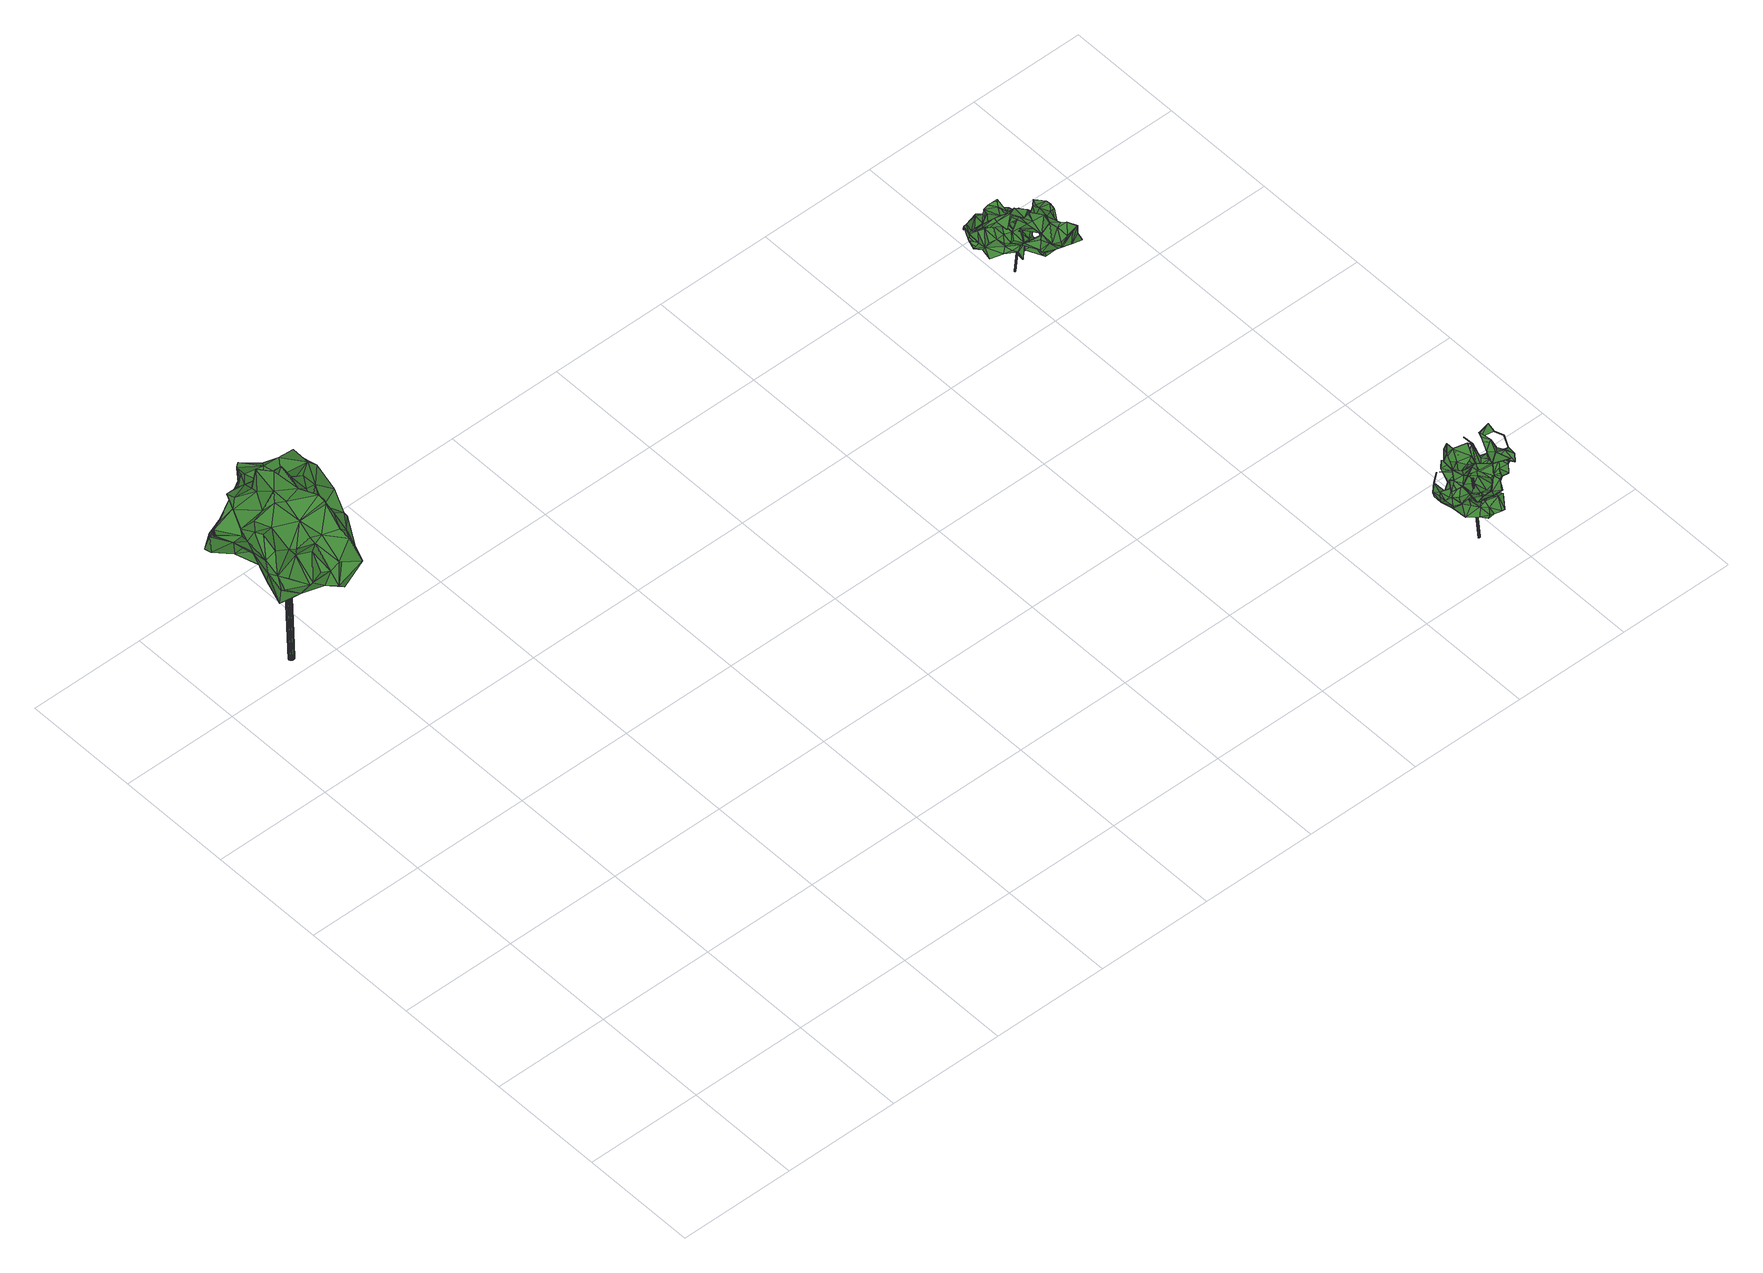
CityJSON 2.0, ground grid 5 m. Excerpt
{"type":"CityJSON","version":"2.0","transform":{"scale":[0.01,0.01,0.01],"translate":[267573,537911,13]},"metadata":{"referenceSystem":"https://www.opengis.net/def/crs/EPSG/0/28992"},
"CityObjects":{
"tree1":{"type":"SolitaryVegetationObject","attributes":{"gtid":392,"crown_width_m":5.45,"crown_median_z":20.4,"crown_r50_m":0.247,"crown_porosity":0.906,"trunk_H_m":6.71,"trunk_DBH_m":0.245,"trunk_radius_m":0.122,"trunk_base_height_m":13.69,"original_gtid":"393"},"geometry":[{"type":"Solid","lod":"3","boundaries":[[[[0,1,2]],[[3,4,5]],[[6,7,8]],[[9,10,11]],[[12,13,14]],[[15,12,14]],[[16,5,17]],[[18,19,20]],[[10,21,11]],[[22,23,24]],[[25,26,27]],[[0,2,28]],[[29,30,31]],[[32,33,34]],[[29,35,36]],[[24,37,38]],[[39,40,41]],[[5,16,42]],[[37,43,38]],[[29,44,30]],[[45,7,46]],[[34,33,47]],[[48,49,50]],[[51,18,52]],[[53,54,55]],[[53,55,56]],[[57,58,59]],[[59,60,57]],[[5,61,17]],[[62,63,64]],[[65,66,67]],[[68,69,70]],[[71,34,72]],[[73,74,75]],[[76,56,77]],[[78,56,79]],[[80,57,60]],[[81,82,83]],[[81,83,47]],[[84,85,86]],[[87,88,89]],[[16,88,87]],[[90,91,92]],[[37,24,11]],[[93,94,95]],[[96,0,97]],[[98,99,100]],[[101,102,103]],[[98,100,44]],[[104,34,71]],[[105,24,23]],[[73,106,107]],[[27,108,25]],[[109,110,36]],[[57,111,61]],[[112,113,114]],[[115,114,113]],[[16,116,117]],[[118,82,119]],[[81,119,82]],[[120,121,122]],[[123,124,103]],[[125,126,127]],[[128,49,48]],[[99,129,130]],[[131,132,133]],[[98,110,134]],[[36,110,98]],[[103,12,101]],[[59,26,60]],[[27,26,59]],[[18,20,50]],[[135,35,31]],[[64,136,137]],[[138,64,137]],[[97,139,140]],[[141,25,108]],[[22,142,143]],[[42,16,87]],[[102,144,123]],[[17,10,9]],[[50,145,48]],[[54,19,146]],[[147,148,78]],[[80,142,149]],[[80,150,142]],[[75,62,151]],[[152,153,154]],[[136,79,155]],[[12,124,156]],[[157,156,124]],[[3,69,4]],[[151,64,138]],[[158,80,60]],[[159,100,67]],[[115,160,152]],[[129,161,106]],[[162,16,9]],[[130,104,163]],[[122,121,164]],[[90,6,8]],[[90,165,6]],[[77,56,55]],[[13,12,156]],[[134,166,107]],[[106,134,107]],[[11,21,167]],[[168,169,87]],[[127,170,171]],[[141,108,69]],[[172,173,55]],[[174,62,74]],[[63,62,174]],[[118,175,176]],[[177,126,125]],[[120,177,178]],[[86,179,84]],[[67,180,96]],[[60,26,158]],[[166,93,95]],[[84,179,135]],[[68,101,12]],[[152,138,115]],[[151,138,152]],[[69,15,141]],[[133,181,131]],[[138,114,115]],[[133,160,181]],[[152,160,133]],[[153,152,133]],[[182,183,139]],[[182,14,183]],[[107,166,95]],[[83,150,184]],[[151,62,64]],[[130,129,104]],[[185,104,129]],[[69,3,70]],[[61,58,57]],[[67,100,186]],[[109,36,35]],[[153,187,154]],[[75,74,62]],[[44,29,36]],[[59,4,108]],[[59,108,27]],[[182,15,14]],[[182,139,15]],[[15,139,141]],[[160,115,113]],[[71,163,104]],[[188,109,35]],[[31,35,29]],[[143,142,150]],[[186,130,180]],[[72,180,130]],[[69,12,15]],[[55,116,172]],[[56,148,53]],[[39,53,148]],[[141,139,25]],[[177,105,46]],[[73,154,106]],[[90,92,170]],[[44,159,30]],[[108,4,69]],[[82,143,150]],[[142,22,149]],[[126,177,165]],[[122,177,120]],[[75,151,152]],[[65,85,189]],[[65,190,183]],[[139,183,190]],[[82,118,143]],[[164,172,162]],[[52,18,50]],[[9,11,162]],[[120,164,121]],[[164,11,122]],[[50,191,52]],[[185,129,106]],[[45,175,181]],[[131,181,175]],[[152,154,75]],[[73,75,154]],[[74,73,95]],[[98,161,99]],[[41,145,20]],[[87,146,168]],[[66,192,159]],[[80,193,111]],[[21,111,193]],[[127,126,165]],[[165,90,127]],[[112,114,91]],[[166,110,93]],[[194,195,196]],[[47,194,81]],[[59,58,4]],[[5,4,58]],[[38,193,149]],[[38,149,22]],[[53,197,54]],[[30,159,31]],[[103,124,12]],[[130,186,99]],[[25,139,26]],[[97,26,139]],[[0,28,97]],[[77,55,173]],[[46,105,176]],[[72,130,163]],[[163,71,72]],[[19,198,146]],[[18,198,19]],[[199,2,200]],[[50,20,145]],[[201,20,19]],[[169,101,68]],[[169,68,42]],[[52,102,168]],[[101,168,102]],[[202,144,102]],[[17,9,16]],[[8,203,90]],[[6,177,46]],[[165,177,6]],[[188,204,109]],[[45,181,7]],[[41,20,201]],[[39,41,201]],[[84,192,189]],[[17,61,10]],[[35,179,188]],[[186,180,67]],[[112,91,8]],[[105,23,176]],[[41,40,94]],[[80,149,193]],[[132,131,81]],[[34,47,199]],[[37,167,21]],[[205,93,110]],[[68,12,69]],[[92,171,206]],[[201,19,197]],[[96,97,67]],[[145,207,48]],[[158,26,208]],[[158,208,184]],[[38,22,24]],[[135,159,192]],[[84,135,192]],[[61,5,58]],[[34,199,72]],[[104,185,132]],[[34,104,132]],[[34,132,32]],[[153,133,132]],[[1,72,200]],[[47,195,194]],[[148,40,39]],[[53,39,197]],[[84,189,85]],[[205,204,48]],[[160,8,181]],[[42,70,5]],[[122,209,177]],[[177,209,105]],[[210,111,57]],[[80,111,210]],[[80,210,57]],[[87,89,146]],[[54,146,89]],[[162,116,16]],[[172,116,162]],[[164,120,178]],[[183,85,65]],[[159,44,100]],[[8,160,113]],[[8,113,112]],[[128,179,86]],[[99,161,129]],[[46,7,6]],[[83,82,150]],[[31,159,135]],[[180,1,96]],[[199,200,72]],[[211,198,212]],[[192,65,189]],[[188,128,204]],[[79,136,78]],[[211,168,146]],[[127,90,170]],[[154,187,213]],[[98,44,36]],[[168,101,169]],[[87,169,42]],[[3,5,70]],[[214,157,144]],[[214,144,202]],[[68,70,42]],[[48,204,128]],[[128,86,157]],[[157,214,128]],[[86,156,157]],[[186,100,99]],[[143,23,22]],[[176,23,118]],[[143,118,23]],[[174,95,94]],[[74,95,174]],[[107,95,73]],[[54,197,19]],[[127,171,76]],[[128,191,49]],[[50,49,191]],[[140,67,97]],[[180,72,1]],[[201,197,39]],[[211,146,198]],[[76,125,127]],[[32,132,196]],[[134,106,161]],[[134,161,98]],[[18,212,198]],[[184,208,28]],[[77,125,76]],[[173,125,77]],[[200,2,1]],[[1,0,96]],[[134,110,166]],[[66,159,67]],[[55,89,116]],[[55,54,89]],[[78,148,56]],[[10,61,111]],[[10,111,21]],[[140,139,190]],[[110,109,204]],[[183,14,13]],[[52,168,51]],[[43,193,38]],[[21,193,37]],[[43,37,193]],[[110,204,205]],[[183,13,85]],[[128,188,179]],[[114,137,155]],[[114,138,137]],[[56,76,215]],[[206,170,92]],[[63,136,64]],[[33,32,196]],[[105,209,24]],[[11,24,209]],[[11,209,122]],[[51,168,211]],[[216,40,148]],[[147,40,216]],[[147,216,148]],[[67,140,190]],[[81,118,119]],[[118,81,131]],[[184,217,158]],[[150,217,184]],[[103,102,123]],[[131,175,118]],[[195,33,196]],[[194,196,81]],[[11,167,37]],[[51,211,212]],[[81,196,132]],[[206,171,170]],[[33,195,47]],[[137,136,155]],[[13,86,85]],[[114,155,218]],[[91,218,92]],[[114,218,91]],[[13,156,86]],[[94,207,41]],[[93,207,94]],[[46,175,45]],[[176,175,46]],[[116,88,117]],[[16,117,88]],[[116,89,88]],[[80,158,217]],[[80,217,150]],[[181,8,7]],[[35,135,179]],[[145,41,207]],[[214,191,128]],[[63,40,147]],[[174,40,63]],[[94,40,174]],[[106,154,213]],[[106,213,185]],[[67,190,65]],[[48,207,205]],[[93,205,207]],[[136,63,147]],[[136,147,78]],[[65,192,66]],[[51,212,18]],[[172,178,173]],[[173,178,125]],[[172,164,178]],[[177,125,178]],[[76,171,79]],[[79,171,155]],[[155,171,218]],[[218,171,92]],[[97,28,208]],[[97,208,26]],[[202,102,52]],[[202,52,191]],[[202,191,214]],[[144,157,124]],[[213,187,185]],[[185,187,132]],[[153,132,187]],[[162,219,164]],[[11,164,219]],[[11,219,162]],[[90,203,91]],[[8,91,203]],[[56,215,79]],[[79,215,76]],[[123,144,124]],[[83,2,47]],[[47,2,199]],[[184,2,83]],[[28,2,184]],[[220,221,222]],[[220,222,223]],[[223,222,224]],[[223,224,225]],[[222,221,226]],[[222,226,224]],[[224,226,227]],[[224,227,225]],[[226,221,228]],[[226,228,227]],[[227,228,229]],[[227,229,225]],[[228,221,230]],[[228,230,229]],[[229,230,231]],[[229,231,225]],[[230,221,232]],[[230,232,231]],[[231,232,233]],[[231,233,225]],[[232,221,234]],[[232,234,233]],[[233,234,235]],[[233,235,225]],[[234,221,236]],[[234,236,235]],[[235,236,237]],[[235,237,225]],[[236,221,238]],[[236,238,237]],[[237,238,239]],[[237,239,225]],[[238,221,240]],[[238,240,239]],[[239,240,241]],[[239,241,225]],[[240,221,242]],[[240,242,241]],[[241,242,243]],[[241,243,225]],[[242,221,244]],[[242,244,243]],[[243,244,245]],[[243,245,225]],[[244,221,246]],[[244,246,245]],[[245,246,247]],[[245,247,225]],[[246,221,248]],[[246,248,247]],[[247,248,249]],[[247,249,225]],[[248,221,250]],[[248,250,249]],[[249,250,251]],[[249,251,225]],[[250,221,252]],[[250,252,251]],[[251,252,253]],[[251,253,225]],[[252,221,254]],[[252,254,253]],[[253,254,255]],[[253,255,225]],[[254,221,256]],[[254,256,255]],[[255,256,257]],[[255,257,225]],[[256,221,258]],[[256,258,257]],[[257,258,259]],[[257,259,225]],[[258,221,260]],[[258,260,259]],[[259,260,261]],[[259,261,225]],[[260,221,262]],[[260,262,261]],[[261,262,263]],[[261,263,225]],[[262,221,264]],[[262,264,263]],[[263,264,265]],[[263,265,225]],[[264,221,266]],[[264,266,265]],[[265,266,267]],[[265,267,225]],[[266,221,268]],[[266,268,267]],[[267,268,269]],[[267,269,225]],[[268,221,220]],[[268,220,269]],[[269,220,223]],[[269,223,225]]]]}]},
"tree2":{"type":"SolitaryVegetationObject","attributes":{"gtid":546,"crown_width_m":3.05,"crown_median_z":16.27,"crown_r50_m":0.172,"crown_porosity":0.941,"trunk_H_m":3,"trunk_DBH_m":0.0736,"trunk_radius_m":0.0368,"trunk_base_height_m":13.27,"original_gtid":"548"},"geometry":[{"type":"MultiSurface","lod":"3","boundaries":[[[270,271,272]],[[273,274,275]],[[276,277,278]],[[279,275,280]],[[281,282,283]],[[284,282,281]],[[285,286,287]],[[288,289,290]],[[291,292,293]],[[284,294,295]],[[296,297,298]],[[299,300,301]],[[302,303,304]],[[305,306,307]],[[308,306,305]],[[309,310,311]],[[309,312,310]],[[313,314,315]],[[316,301,300]],[[317,318,319]],[[320,305,307]],[[321,322,323]],[[324,325,326]],[[327,328,329]],[[330,331,332]],[[293,333,334]],[[335,336,337]],[[315,338,339]],[[340,339,338]],[[341,329,342]],[[343,344,345]],[[291,344,343]],[[346,347,348]],[[349,348,347]],[[335,350,351]],[[352,353,354]],[[355,356,357]],[[288,358,289]],[[359,360,361]],[[362,358,299]],[[363,364,365]],[[343,292,291]],[[362,346,358]],[[294,366,295]],[[367,368,369]],[[369,368,325]],[[370,282,293]],[[371,372,373]],[[374,350,375]],[[350,376,375]],[[377,373,372]],[[378,379,380]],[[381,379,378]],[[274,296,382]],[[310,313,311]],[[298,382,296]],[[335,310,383]],[[335,383,336]],[[384,274,382]],[[312,385,386]],[[387,388,389]],[[390,391,392]],[[290,393,288]],[[394,395,318]],[[343,396,397]],[[398,399,400]],[[401,354,353]],[[402,403,404]],[[402,404,405]],[[352,406,407]],[[408,352,407]],[[340,312,339]],[[409,272,271]],[[410,411,412]],[[389,388,315]],[[271,278,277]],[[413,376,350]],[[414,415,416]],[[326,415,414]],[[309,311,313]],[[417,321,323]],[[418,363,365]],[[395,401,319]],[[372,419,377]],[[323,420,417]],[[420,421,417]],[[330,332,422]],[[381,423,379]],[[424,327,425]],[[271,277,409]],[[309,339,312]],[[323,322,420]],[[426,427,428]],[[429,430,344]],[[345,344,430]],[[431,432,402]],[[433,432,431]],[[434,435,436]],[[380,435,434]],[[298,406,352]],[[437,438,439]],[[440,306,308]],[[307,306,440]],[[328,441,424]],[[327,424,441]],[[442,443,273]],[[315,388,338]],[[444,339,313]],[[313,315,444]],[[282,445,293]],[[355,301,316]],[[295,446,284]],[[447,448,449]],[[402,432,403]],[[423,450,451]],[[452,311,453]],[[454,349,356]],[[308,288,331]],[[308,331,405]],[[272,455,318]],[[401,456,354]],[[457,356,355]],[[309,311,380]],[[436,380,311]],[[458,459,433]],[[407,443,442]],[[460,461,457]],[[462,390,392]],[[463,464,465]],[[466,304,303]],[[467,291,293]],[[392,286,285]],[[452,366,468]],[[469,341,292]],[[455,272,364]],[[365,364,272]],[[384,470,352]],[[382,470,384]],[[408,465,471]],[[372,472,473]],[[416,472,372]],[[273,443,296]],[[329,328,344]],[[469,343,397]],[[397,329,469]],[[379,435,380]],[[474,475,476]],[[477,333,281]],[[473,419,372]],[[478,479,480]],[[362,347,346]],[[312,481,310]],[[428,482,394]],[[465,483,463]],[[484,463,483]],[[273,275,279]],[[352,408,485]],[[416,425,397]],[[416,371,425]],[[474,476,486]],[[302,487,303]],[[320,288,305]],[[360,467,447]],[[488,438,437]],[[301,357,349]],[[301,349,299]],[[282,489,490]],[[297,439,298]],[[311,452,434]],[[491,492,289]],[[491,417,492]],[[392,391,493]],[[380,436,378]],[[393,331,288]],[[374,335,351]],[[307,494,320]],[[374,351,350]],[[380,434,309]],[[418,495,496]],[[462,497,498]],[[439,297,437]],[[437,297,488]],[[471,465,499]],[[276,499,277]],[[326,368,462]],[[326,325,368]],[[273,296,274]],[[392,500,501]],[[272,336,365]],[[474,486,466]],[[496,363,418]],[[490,502,434]],[[429,487,302]],[[344,487,429]],[[466,303,474]],[[503,504,505]],[[506,507,508]],[[421,492,417]],[[509,295,502]],[[498,510,473]],[[504,511,512]],[[468,513,490]],[[284,445,294]],[[293,445,284]],[[313,339,309]],[[514,515,516]],[[433,517,458]],[[518,475,302]],[[454,356,457]],[[318,317,519]],[[520,360,359]],[[391,469,292]],[[327,441,328]],[[476,475,518]],[[484,337,336]],[[301,355,357]],[[393,290,421]],[[393,421,384]],[[495,515,521]],[[299,347,362]],[[349,347,299]],[[418,365,495]],[[522,310,481]],[[407,406,443]],[[384,421,274]],[[397,425,329]],[[429,523,430]],[[524,394,431]],[[523,512,511]],[[358,525,289]],[[281,283,477]],[[320,358,288]],[[462,368,390]],[[345,396,343]],[[519,480,270]],[[371,488,438]],[[387,338,388]],[[329,425,327]],[[526,399,527]],[[392,271,286]],[[452,295,366]],[[294,468,366]],[[391,324,469]],[[340,338,312]],[[431,427,433]],[[465,420,322]],[[465,322,321]],[[387,433,427]],[[387,427,426]],[[528,405,471]],[[529,460,530]],[[281,333,284]],[[525,346,348]],[[508,507,531]],[[479,485,276]],[[520,532,533]],[[318,514,394]],[[516,394,514]],[[502,295,453]],[[294,445,468]],[[467,508,447]],[[292,493,391]],[[433,387,389]],[[433,389,517]],[[534,535,536]],[[304,533,302]],[[485,499,276]],[[471,499,485]],[[420,465,408]],[[410,337,484]],[[335,337,410]],[[304,520,533]],[[304,360,520]],[[518,533,532]],[[302,533,518]],[[334,283,370]],[[384,422,393]],[[352,422,384]],[[289,537,417]],[[538,417,537]],[[284,333,293]],[[539,540,369]],[[539,367,540]],[[367,369,540]],[[535,405,404]],[[535,404,536]],[[272,409,336]],[[344,328,487]],[[401,353,541]],[[530,542,529]],[[389,314,517]],[[315,314,389]],[[292,343,493]],[[343,469,493]],[[279,280,289]],[[426,428,394]],[[308,305,288]],[[531,543,544]],[[531,544,508]],[[516,426,394]],[[445,399,398]],[[545,520,546]],[[279,289,417]],[[476,546,359]],[[486,476,359]],[[475,429,302]],[[547,523,429]],[[547,429,475]],[[547,512,523]],[[371,438,345]],[[395,319,318]],[[374,375,313]],[[548,519,317]],[[498,326,462]],[[338,385,312]],[[403,413,536]],[[426,516,515]],[[426,515,386]],[[490,434,452]],[[330,471,331]],[[405,331,471]],[[509,549,446]],[[278,479,276]],[[386,481,312]],[[338,387,385]],[[478,485,479]],[[524,550,528]],[[483,528,550]],[[483,550,524]],[[525,551,532]],[[295,509,446]],[[526,552,400]],[[553,287,286]],[[456,401,395]],[[456,395,394]],[[396,500,493]],[[445,282,527]],[[496,364,363]],[[348,454,554]],[[555,522,481]],[[481,386,555]],[[398,450,556]],[[402,524,431]],[[358,346,525]],[[502,549,509]],[[461,554,454]],[[545,546,518]],[[485,478,353]],[[485,353,352]],[[505,504,512]],[[465,321,483]],[[393,422,332]],[[272,318,270]],[[405,440,308]],[[270,318,519]],[[414,324,326]],[[530,410,484]],[[460,410,530]],[[298,439,406]],[[439,488,406]],[[297,406,488]],[[387,426,386]],[[293,334,467]],[[342,344,291]],[[342,329,344]],[[329,341,469]],[[528,456,524]],[[394,524,456]],[[547,425,505]],[[304,531,360]],[[487,547,303]],[[271,392,278]],[[486,361,557]],[[359,361,486]],[[401,541,548]],[[478,548,541]],[[557,361,558]],[[336,277,463]],[[336,409,277]],[[557,559,544]],[[412,413,350]],[[434,436,311]],[[371,416,372]],[[465,464,499]],[[304,466,486]],[[498,472,326]],[[473,472,498]],[[502,490,549]],[[554,551,525]],[[417,560,321]],[[554,529,551]],[[501,438,377]],[[391,390,561]],[[293,292,341]],[[293,341,370]],[[342,506,562]],[[462,392,285]],[[375,314,313]],[[365,555,495]],[[405,483,402]],[[373,377,438]],[[457,411,460]],[[410,460,411]],[[563,336,383]],[[563,383,522]],[[522,383,310]],[[526,527,564]],[[405,535,440]],[[534,440,535]],[[543,557,544]],[[439,438,488]],[[443,406,296]],[[296,406,297]],[[320,565,358]],[[468,490,452]],[[469,324,493]],[[414,493,324]],[[400,552,398]],[[412,350,335]],[[412,335,410]],[[381,552,423]],[[526,423,552]],[[435,451,436]],[[451,435,379]],[[310,335,374]],[[498,497,510]],[[436,451,378]],[[282,490,566]],[[282,566,564]],[[457,355,316]],[[457,316,536]],[[442,567,407]],[[467,334,506]],[[467,506,508]],[[273,567,442]],[[299,358,300]],[[325,324,391]],[[325,391,561]],[[413,403,376]],[[458,517,376]],[[458,376,403]],[[416,415,472]],[[326,472,415]],[[290,492,421]],[[538,560,417]],[[554,525,348]],[[475,303,547]],[[349,454,348]],[[480,548,478]],[[493,414,396]],[[555,386,515]],[[555,515,495]],[[280,491,289]],[[325,561,539]],[[325,539,369]],[[413,411,536]],[[536,404,403]],[[524,402,483]],[[432,433,459]],[[405,528,483]],[[553,568,287]],[[416,397,396]],[[416,396,414]],[[352,470,298]],[[382,298,470]],[[480,569,270]],[[456,528,471]],[[456,471,354]],[[479,569,480]],[[569,479,278]],[[493,500,392]],[[553,569,501]],[[354,471,352]],[[330,352,471]],[[484,336,463]],[[398,556,445]],[[468,445,556]],[[307,440,494]],[[444,315,339]],[[542,483,321]],[[542,530,483]],[[484,483,530]],[[412,411,413]],[[536,411,457]],[[555,563,522]],[[555,365,563]],[[336,563,365]],[[282,564,527]],[[485,408,471]],[[379,423,451]],[[440,534,494]],[[378,451,381]],[[494,565,320]],[[285,287,462]],[[462,287,497]],[[497,287,568]],[[545,525,520]],[[520,525,532]],[[282,370,283]],[[532,545,518]],[[333,283,334]],[[477,283,333]],[[518,546,476]],[[532,538,545]],[[520,359,546]],[[386,385,387]],[[519,548,480]],[[534,536,316]],[[447,449,360]],[[461,454,457]],[[394,482,431]],[[310,374,313]],[[568,510,497]],[[428,427,482]],[[431,482,427]],[[554,461,570]],[[554,570,529]],[[529,570,460]],[[461,460,570]],[[566,490,513]],[[566,513,564]],[[468,556,513]],[[513,556,564]],[[569,278,501]],[[278,392,501]],[[553,286,569]],[[271,270,569]],[[271,569,286]],[[561,368,539]],[[367,539,368]],[[561,390,368]],[[399,526,400]],[[571,501,377]],[[289,492,290]],[[501,571,553]],[[568,553,571]],[[474,303,475]],[[531,304,543]],[[505,512,547]],[[289,525,537]],[[417,491,279]],[[274,421,491]],[[445,527,399]],[[273,491,421]],[[279,491,273]],[[284,489,282]],[[491,275,274]],[[491,280,275]],[[549,490,489]],[[446,549,489]],[[452,453,295]],[[284,446,489]],[[451,552,381]],[[357,356,349]],[[547,424,425]],[[487,328,547]],[[328,424,547]],[[330,422,352]],[[571,377,568]],[[451,450,552]],[[557,543,486]],[[304,486,543]],[[564,450,526]],[[423,526,450]],[[438,501,500]],[[568,377,419]],[[545,537,525]],[[538,532,560]],[[545,538,537]],[[542,560,529]],[[321,560,542]],[[467,360,507]],[[467,507,291]],[[506,291,507]],[[506,342,291]],[[531,507,360]],[[398,552,450]],[[564,556,450]],[[371,505,425]],[[375,517,314]],[[548,319,401]],[[317,319,548]],[[376,517,375]],[[341,342,562]],[[341,562,370]],[[396,345,500]],[[345,438,500]],[[514,455,521]],[[318,455,514]],[[515,514,521]],[[568,419,510]],[[373,438,371]],[[478,541,353]],[[510,419,473]],[[496,495,364]],[[455,364,521]],[[495,521,364]],[[532,551,560]],[[551,529,560]],[[572,573,505]],[[371,572,505]],[[505,573,503]],[[503,573,504]],[[511,573,572]],[[504,573,511]],[[360,449,361]],[[558,361,449]],[[434,502,311]],[[434,311,309]],[[453,311,502]],[[393,332,331]],[[506,334,562]],[[370,562,334]],[[421,567,273]],[[420,567,421]],[[408,407,574]],[[408,574,420]],[[534,316,300]],[[300,358,565]],[[534,565,494]],[[300,565,534]],[[407,567,574]],[[420,574,567]],[[277,499,464]],[[463,277,464]],[[544,559,448]],[[544,448,508]],[[447,508,448]],[[449,448,558]],[[557,448,559]],[[558,448,557]],[[432,459,403]],[[458,403,459]],[[572,430,511]],[[511,430,523]],[[371,345,430]],[[371,430,572]],[[575,576,577]],[[575,577,578]],[[577,576,579]],[[577,579,578]],[[578,579,580]],[[578,580,581]],[[580,579,582]],[[580,582,581]],[[579,576,583]],[[579,583,582]],[[582,583,584]],[[582,584,581]],[[583,576,585]],[[583,585,584]],[[584,585,586]],[[584,586,581]],[[585,576,587]],[[585,587,586]],[[587,576,588]],[[587,588,586]],[[586,588,589]],[[586,589,581]],[[588,576,590]],[[588,590,589]],[[589,590,591]],[[589,591,581]],[[591,590,592]],[[591,592,581]],[[590,576,593]],[[590,593,592]],[[592,593,594]],[[592,594,581]],[[593,576,595]],[[593,595,594]],[[594,595,596]],[[594,596,581]],[[595,576,597]],[[595,597,596]],[[596,597,598]],[[596,598,581]],[[597,576,599]],[[597,599,598]],[[598,599,600]],[[598,600,581]],[[599,576,601]],[[599,601,600]],[[600,601,602]],[[600,602,581]],[[602,601,603]],[[602,603,581]],[[601,576,604]],[[601,604,603]],[[604,576,605]],[[604,605,603]],[[603,605,606]],[[603,606,581]],[[605,576,607]],[[605,607,606]],[[606,607,608]],[[606,608,581]],[[607,576,609]],[[607,609,608]],[[608,609,610]],[[608,610,581]],[[609,576,611]],[[609,611,610]],[[610,611,612]],[[610,612,581]],[[612,611,613]],[[612,613,581]],[[611,576,614]],[[611,614,613]],[[613,614,615]],[[613,615,581]],[[614,576,616]],[[614,616,615]],[[615,616,617]],[[615,617,581]],[[616,576,575]],[[616,575,617]],[[617,575,578]],[[617,578,581]]]}]},
"tree3":{"type":"SolitaryVegetationObject","attributes":{"gtid":607,"crown_width_m":3.05,"crown_median_z":15.81,"crown_r50_m":0.18,"crown_porosity":0.934,"trunk_H_m":2.04,"trunk_DBH_m":0.0562,"trunk_radius_m":0.0281,"trunk_base_height_m":13.77,"original_gtid":"609"},"geometry":[{"type":"Solid","lod":"3","boundaries":[[[[618,619,620]],[[621,622,623]],[[624,621,623]],[[625,626,627]],[[628,625,627]],[[629,630,631]],[[632,633,634]],[[635,636,637]],[[638,639,640]],[[641,642,643]],[[644,645,646]],[[644,646,647]],[[648,624,649]],[[650,651,652]],[[653,650,652]],[[634,654,655]],[[652,656,653]],[[653,657,658]],[[659,660,661]],[[662,663,664]],[[624,665,666]],[[667,668,669]],[[639,670,671]],[[672,673,674]],[[675,676,677]],[[678,656,652]],[[679,666,680]],[[681,682,683]],[[681,684,682]],[[681,685,684]],[[639,686,640]],[[687,688,689]],[[690,691,692]],[[693,694,641]],[[695,696,683]],[[661,645,644]],[[619,697,698]],[[699,700,701]],[[702,694,693]],[[619,698,620]],[[657,653,703]],[[704,705,624]],[[706,707,708]],[[709,708,707]],[[710,711,712]],[[632,634,655]],[[713,714,645]],[[661,644,659]],[[659,715,660]],[[716,715,659]],[[710,712,717]],[[654,632,655]],[[718,719,720]],[[645,714,691]],[[706,721,722]],[[668,721,706]],[[723,724,725]],[[726,727,681]],[[673,728,729]],[[730,722,643]],[[692,691,719]],[[714,719,691]],[[663,731,732]],[[733,732,731]],[[730,709,707]],[[730,707,706]],[[734,735,736]],[[737,738,671]],[[671,739,737]],[[688,638,740]],[[638,688,639]],[[690,692,741]],[[742,729,728]],[[693,635,743]],[[636,635,693]],[[744,736,745]],[[626,746,747]],[[625,746,626]],[[724,748,749]],[[724,749,750]],[[726,751,752]],[[710,753,754]],[[723,725,618]],[[698,755,756]],[[752,751,728]],[[693,743,702]],[[756,755,740]],[[629,689,688]],[[717,753,710]],[[656,689,757]],[[758,759,760]],[[761,701,762]],[[621,624,741]],[[681,683,696]],[[763,631,764]],[[765,766,767]],[[768,684,769]],[[768,769,770]],[[771,772,773]],[[774,775,733]],[[769,776,777]],[[637,778,635]],[[740,779,688]],[[745,630,780]],[[669,781,758]],[[624,623,704]],[[782,783,623]],[[623,783,784]],[[647,690,753]],[[647,753,717]],[[723,618,620]],[[747,785,626]],[[776,786,787]],[[647,691,690]],[[667,788,721]],[[766,629,631]],[[745,780,699]],[[789,790,791]],[[634,792,654]],[[723,698,756]],[[723,620,698]],[[792,664,793]],[[794,795,796]],[[633,632,664]],[[664,633,662]],[[636,693,722]],[[797,765,767]],[[743,635,798]],[[746,799,747]],[[800,801,713]],[[643,642,796]],[[644,647,802]],[[769,786,776]],[[648,790,789]],[[648,649,790]],[[621,803,622]],[[624,705,770]],[[764,800,763]],[[627,784,783]],[[804,747,799]],[[732,787,662]],[[654,793,632]],[[798,635,778]],[[722,805,636]],[[631,806,764]],[[783,628,627]],[[768,770,807]],[[768,807,626]],[[763,766,631]],[[687,808,678]],[[689,808,687]],[[800,716,763]],[[766,763,716]],[[669,758,760]],[[773,686,809]],[[773,810,708]],[[773,708,771]],[[628,783,811]],[[680,774,731]],[[782,623,622]],[[782,622,812]],[[706,708,813]],[[794,796,814]],[[665,624,770]],[[686,815,761]],[[816,797,687]],[[628,817,709]],[[811,709,817]],[[811,817,628]],[[818,738,742]],[[699,701,744]],[[760,819,725]],[[618,725,819]],[[618,819,760]],[[820,775,767]],[[821,775,820]],[[703,653,757]],[[693,643,722]],[[693,641,643]],[[822,677,770]],[[657,766,765]],[[823,751,673]],[[712,732,733]],[[824,658,765]],[[760,725,724]],[[735,734,718]],[[825,737,739]],[[767,789,826]],[[803,621,718]],[[718,621,692]],[[827,748,828]],[[719,718,692]],[[744,803,718]],[[784,675,704]],[[814,804,794]],[[799,794,804]],[[695,683,829]],[[829,683,682]],[[812,622,830]],[[754,789,775]],[[754,775,774]],[[831,625,628]],[[792,664,832]],[[633,664,663]],[[818,727,829]],[[752,829,727]],[[674,673,729]],[[760,750,667]],[[756,740,638]],[[751,833,728]],[[828,640,834]],[[797,824,765]],[[688,687,670]],[[754,753,690]],[[835,798,778]],[[735,718,720]],[[813,708,810]],[[836,758,781]],[[684,685,769]],[[773,669,810]],[[773,781,669]],[[828,748,640]],[[668,706,813]],[[750,749,837]],[[721,788,838]],[[740,755,780]],[[732,711,787]],[[839,802,820]],[[667,669,760]],[[692,621,741]],[[791,624,666]],[[702,840,841]],[[672,674,637]],[[804,842,747]],[[798,842,804]],[[843,642,694]],[[841,642,843]],[[731,774,733]],[[652,651,678]],[[741,648,690]],[[844,806,845]],[[702,743,840]],[[797,767,826]],[[773,836,781]],[[694,642,641]],[[671,670,739]],[[831,628,795]],[[838,750,837]],[[799,831,794]],[[704,822,705]],[[726,846,751]],[[673,751,846]],[[847,824,797]],[[750,788,667]],[[637,636,848]],[[756,748,723]],[[742,728,818]],[[792,797,664]],[[842,798,835]],[[716,800,715]],[[710,774,665]],[[710,754,774]],[[666,665,774]],[[624,622,649]],[[831,746,625]],[[746,831,799]],[[668,810,669]],[[813,810,668]],[[845,735,720]],[[737,742,738]],[[645,849,800]],[[713,645,800]],[[837,749,850]],[[664,797,826]],[[664,826,663]],[[688,670,639]],[[680,731,663]],[[680,663,826]],[[769,777,770]],[[826,789,791]],[[767,775,789]],[[769,685,786]],[[786,663,662]],[[634,633,664]],[[783,851,811]],[[847,797,816]],[[733,775,821]],[[733,821,712]],[[792,634,664]],[[849,660,715]],[[849,715,800]],[[716,820,766]],[[664,632,793]],[[793,654,792]],[[782,851,783]],[[663,662,633]],[[732,662,663]],[[852,853,771]],[[772,771,853]],[[845,806,735]],[[764,806,844]],[[653,656,757]],[[851,782,852]],[[636,805,854]],[[854,848,636]],[[626,855,768]],[[785,768,855]],[[785,855,626]],[[773,772,686]],[[618,760,759]],[[728,833,818]],[[672,737,673]],[[825,673,737]],[[661,849,645]],[[823,673,825]],[[650,824,847]],[[856,766,657]],[[702,843,694]],[[766,856,629]],[[856,657,703]],[[638,640,748]],[[756,638,748]],[[737,672,729]],[[687,797,670]],[[629,856,689]],[[840,743,857]],[[776,710,665]],[[776,665,770]],[[732,712,711]],[[858,859,768]],[[630,629,779]],[[630,779,780]],[[798,857,743]],[[804,857,798]],[[814,857,804]],[[840,857,814]],[[686,830,815]],[[812,830,782]],[[739,670,825]],[[729,742,737]],[[794,831,795]],[[854,860,861]],[[714,713,720]],[[714,720,719]],[[667,721,668]],[[791,680,826]],[[774,680,666]],[[776,711,710]],[[787,711,776]],[[701,815,744]],[[629,688,779]],[[744,815,649]],[[803,744,649]],[[639,671,686]],[[671,858,830]],[[862,830,858]],[[650,847,651]],[[805,722,854]],[[630,806,631]],[[630,745,806]],[[863,864,835]],[[835,864,842]],[[768,864,863]],[[768,818,684]],[[747,842,864]],[[818,829,682]],[[682,684,818]],[[722,730,706]],[[723,748,724]],[[695,865,696]],[[700,755,697]],[[699,755,700]],[[780,755,699]],[[740,780,779]],[[754,648,789]],[[741,624,648]],[[758,866,759]],[[721,860,722]],[[861,860,721]],[[619,759,866]],[[619,618,759]],[[801,720,713]],[[672,637,867]],[[672,867,828]],[[828,834,672]],[[852,782,830]],[[622,624,868]],[[686,772,853]],[[717,712,821]],[[821,647,717]],[[770,777,776]],[[853,830,862]],[[671,830,686]],[[835,858,863]],[[765,658,657]],[[853,852,830]],[[815,701,761]],[[839,820,716]],[[839,716,659]],[[837,848,721]],[[837,721,838]],[[698,697,755]],[[863,858,768]],[[862,858,835]],[[649,815,790]],[[744,745,699]],[[637,674,778]],[[729,778,674]],[[834,862,869]],[[835,778,862]],[[771,709,811]],[[649,870,803]],[[622,803,870]],[[622,870,649]],[[816,651,847]],[[673,846,728]],[[752,728,846]],[[651,816,678]],[[678,816,687]],[[853,640,686]],[[637,848,850]],[[861,848,854]],[[748,871,749]],[[830,868,815]],[[827,850,872]],[[827,637,850]],[[830,622,868]],[[672,869,729]],[[834,869,672]],[[679,680,791]],[[827,828,867]],[[678,808,656]],[[778,729,869]],[[862,834,853]],[[640,853,834]],[[762,701,700]],[[762,700,866]],[[623,784,704]],[[768,859,818]],[[738,858,671]],[[662,787,786]],[[800,844,801]],[[764,844,800]],[[660,849,661]],[[720,801,844]],[[700,697,866]],[[761,762,866]],[[866,697,619]],[[648,873,690]],[[724,750,760]],[[773,809,836]],[[720,844,845]],[[778,869,862]],[[850,749,871]],[[815,868,790]],[[745,736,735]],[[734,736,744]],[[791,868,624]],[[790,868,791]],[[708,709,771]],[[628,709,730]],[[809,761,874]],[[820,767,766]],[[735,806,745]],[[722,860,854]],[[850,848,837]],[[852,771,811]],[[852,811,851]],[[768,785,864]],[[647,821,820]],[[647,820,802]],[[691,647,646]],[[691,646,645]],[[686,761,809]],[[823,832,751]],[[823,825,832]],[[670,832,825]],[[792,832,797]],[[784,627,675]],[[675,627,626]],[[827,872,748]],[[850,871,872]],[[721,848,861]],[[748,872,871]],[[827,867,637]],[[786,875,663]],[[685,875,786]],[[818,859,738]],[[858,738,859]],[[704,675,677]],[[704,677,822]],[[675,626,676]],[[807,676,626]],[[807,770,676]],[[797,832,670]],[[839,659,802]],[[644,802,659]],[[734,744,718]],[[761,866,874]],[[838,788,750]],[[648,754,873]],[[690,873,754]],[[730,876,628]],[[795,628,876]],[[864,785,747]],[[770,705,822]],[[676,770,677]],[[643,876,730]],[[796,876,643]],[[796,795,876]],[[681,696,865]],[[681,865,726]],[[829,752,865]],[[829,865,695]],[[846,865,752]],[[846,726,865]],[[702,841,843]],[[824,650,658]],[[653,658,650]],[[752,727,726]],[[681,727,685]],[[685,727,751]],[[751,727,833]],[[833,727,818]],[[809,874,836]],[[836,874,758]],[[866,758,874]],[[679,791,877]],[[679,877,666]],[[666,877,791]],[[664,875,832]],[[663,875,664]],[[832,875,751]],[[751,875,685]],[[656,808,689]],[[840,642,841]],[[840,814,642]],[[796,642,814]],[[703,757,856]],[[856,757,689]],[[878,879,880]],[[878,880,881]],[[881,880,882]],[[881,882,883]],[[880,879,884]],[[880,884,882]],[[882,884,885]],[[882,885,883]],[[884,879,886]],[[884,886,885]],[[885,886,887]],[[885,887,883]],[[886,879,888]],[[886,888,887]],[[887,888,889]],[[887,889,883]],[[888,879,890]],[[888,890,889]],[[889,890,891]],[[889,891,883]],[[890,879,892]],[[890,892,891]],[[892,879,893]],[[892,893,891]],[[891,893,894]],[[891,894,883]],[[893,879,895]],[[893,895,894]],[[894,895,896]],[[894,896,883]],[[895,879,897]],[[895,897,896]],[[896,897,898]],[[896,898,883]],[[897,879,899]],[[897,899,898]],[[898,899,900]],[[898,900,883]],[[899,879,901]],[[899,901,900]],[[900,901,902]],[[900,902,883]],[[901,879,903]],[[901,903,902]],[[902,903,904]],[[902,904,883]],[[903,879,905]],[[903,905,904]],[[905,879,906]],[[905,906,904]],[[904,906,907]],[[904,907,883]],[[906,879,908]],[[906,908,907]],[[908,879,909]],[[908,909,907]],[[907,909,910]],[[907,910,883]],[[909,879,911]],[[909,911,910]],[[910,911,912]],[[910,912,883]],[[911,879,913]],[[911,913,912]],[[913,879,914]],[[913,914,912]],[[912,914,915]],[[912,915,883]],[[914,879,916]],[[914,916,915]],[[916,879,917]],[[916,917,915]],[[915,917,918]],[[915,918,883]],[[917,879,878]],[[917,878,918]],[[918,878,881]],[[918,881,883]]]]}]}
},
"vertices":[
[212,2752,732],[173,2755,726],[145,2736,751],[524,2759,847],[453,2757,857],[500,2653,881],[154,2364,895],[149,2434,838],[112,2380,774],[387,2534,913],[354,2579,964],[321,2505,986],[538,2730,697],[472,2690,679],[464,2713,768],[470,2737,785],[449,2557,876],[427,2595,907],[465,2496,601],[479,2436,668],[465,2495,599],[339,2617,999],[206,2599,976],[176,2531,951],[218,2520,1033],[327,2836,854],[309,2821,855],[327,2835,856],[210,2731,842],[294,2763,443],[302,2785,438],[304,2786,437],[64,2665,788],[68,2681,783],[69,2696,759],[359,2710,471],[305,2714,476],[257,2565,1072],[227,2628,1054],[448,2377,640],[392,2411,654],[429,2441,619],[530,2640,855],[229,2628,1055],[255,2761,522],[148,2497,873],[148,2451,947],[93,2699,776],[437,2569,565],[516,2595,565],[540,2533,542],[531,2579,586],[564,2559,579],[461,2354,705],[497,2438,771],[422,2357,813],[418,2266,729],[329,2703,855],[414,2702,833],[371,2746,879],[282,2749,896],[408,2610,903],[239,2425,610],[275,2390,654],[201,2399,637],[380,2788,653],[360,2826,586],[296,2832,628],[515,2715,796],[500,2750,803],[529,2742,828],[82,2739,653],[120,2756,695],[242,2488,579],[252,2446,594],[216,2435,616],[315,2276,787],[386,2303,838],[343,2279,636],[295,2255,694],[235,2695,917],[159,2624,757],[177,2666,878],[199,2702,828],[349,2726,621],[380,2697,658],[409,2693,569],[538,2553,794],[482,2547,752],[494,2454,779],[202,2384,819],[174,2274,769],[187,2275,772],[329,2553,596],[346,2454,628],[264,2523,563],[223,2797,692],[285,2779,745],[271,2717,554],[219,2704,668],[294,2753,610],[588,2698,706],[560,2626,628],[568,2717,681],[89,2713,652],[207,2501,993],[219,2598,586],[248,2525,556],[412,2799,823],[351,2658,461],[301,2605,541],[336,2627,934],[93,2318,764],[95,2341,743],[159,2305,711],[95,2349,668],[411,2472,820],[391,2544,821],[113,2579,861],[226,2605,825],[353,2396,985],[354,2397,985],[344,2418,1005],[518,2664,661],[495,2717,582],[304,2357,873],[250,2360,895],[265,2350,861],[454,2638,528],[152,2657,645],[154,2742,685],[113,2541,828],[125,2633,740],[120,2524,782],[276,2605,547],[364,2739,506],[264,2305,679],[200,2324,688],[136,2340,670],[356,2781,787],[287,2778,744],[412,2798,821],[159,2664,928],[129,2639,905],[513,2672,570],[463,2496,599],[489,2533,737],[309,2334,670],[413,2340,677],[212,2632,963],[162,2709,908],[199,2400,636],[123,2450,687],[155,2516,731],[223,2509,663],[253,2283,703],[493,2718,583],[511,2717,555],[273,2756,893],[271,2766,522],[103,2420,763],[245,2643,630],[385,2497,892],[84,2738,652],[363,2400,961],[176,2350,894],[283,2563,556],[254,2559,1000],[560,2610,679],[513,2630,732],[268,2368,803],[283,2285,756],[388,2386,903],[372,2334,873],[304,2439,629],[125,2518,886],[119,2513,948],[257,2424,926],[361,2398,961],[372,2717,518],[222,2797,690],[107,2438,814],[367,2739,806],[358,2682,714],[200,2730,856],[151,2655,646],[226,2786,683],[188,2596,735],[384,2643,470],[379,2787,651],[306,2754,709],[518,2595,565],[361,2824,587],[256,2624,997],[77,2675,781],[79,2683,781],[66,2666,789],[469,2377,691],[441,2529,691],[120,2727,752],[132,2742,734],[479,2413,656],[543,2598,590],[157,2370,739],[383,2642,472],[389,2585,586],[258,2312,745],[432,2526,627],[271,2754,863],[254,2494,973],[258,2637,895],[505,2614,641],[456,2536,612],[230,2596,660],[505,2663,555],[352,2305,741],[381,2373,696],[225,2723,889],[186,2274,770],[329,2448,918],[337,2545,69],[325,2545,69],[337,2548,69],[329,2566,740],[329,2569,740],[317,2566,740],[336,2551,69],[328,2572,740],[334,2553,69],[326,2575,739],[331,2555,69],[323,2577,739],[329,2557,69],[320,2578,739],[325,2557,69],[317,2578,739],[322,2557,68],[314,2578,739],[319,2556,68],[311,2577,739],[317,2554,69],[308,2575,739],[315,2551,69],[306,2573,739],[313,2549,69],[305,2570,739],[313,2545,69],[304,2567,739],[313,2542,69],[305,2564,739],[314,2539,69],[306,2560,740],[316,2537,69],[308,2558,740],[318,2535,69],[310,2556,740],[321,2533,69],[313,2555,740],[325,2533,69],[316,2554,740],[328,2533,69],[320,2554,740],[331,2534,69],[323,2555,740],[333,2536,69],[325,2557,740],[335,2539,69],[327,2560,740],[337,2541,69],[328,2563,740],
[3913,313,340],[3914,312,340],[3974,314,327],[3770,224,294],[3768,224,294],[3774,171,303],[3916,306,284],[3939,285,305],[3913,311,340],[3775,171,303],[3775,170,303],[4002,112,448],[3989,178,440],[4001,113,448],[3989,167,418],[3906,325,404],[3906,327,404],[3906,326,404],[3835,137,247],[3801,129,269],[3815,164,250],[3887,161,424],[3906,191,427],[3942,143,438],[3973,202,406],[4043,135,384],[3768,268,311],[3810,297,365],[3801,300,314],[3902,87,249],[3902,88,250],[3932,80,251],[3816,123,389],[3815,123,390],[3854,91,374],[3849,152,281],[3883,188,293],[3871,154,299],[3879,203,267],[4074,205,381],[4045,224,327],[4074,205,382],[4061,276,309],[4071,202,300],[4071,202,299],[4105,216,301],[3933,111,289],[3924,354,306],[3944,332,311],[3921,349,304],[3867,124,280],[3883,188,295],[3854,223,261],[3837,192,264],[3923,234,419],[3924,258,466],[3877,282,452],[3824,142,462],[3824,141,461],[3871,172,448],[3855,251,262],[3854,223,259],[3833,237,263],[4001,112,447],[3942,142,439],[4000,204,292],[3963,251,315],[3989,205,283],[4080,248,274],[4105,216,302],[4080,247,275],[3906,191,428],[3887,160,425],[3849,201,420],[3832,177,426],[3843,213,400],[3870,73,276],[3902,87,250],[3890,102,280],[3932,78,252],[4017,175,296],[4019,190,297],[3836,280,263],[3877,309,259],[3878,309,258],[3943,78,252],[3943,77,253],[3943,76,252],[3851,108,252],[3845,95,346],[3888,90,375],[3854,90,373],[3869,80,255],[3986,346,384],[4007,325,354],[4007,324,354],[4009,196,421],[3921,224,488],[3925,258,467],[3920,224,488],[3942,143,439],[3825,228,421],[3826,275,428],[3827,275,427],[4030,205,304],[4057,183,278],[4017,175,295],[3827,276,427],[4054,260,437],[4054,260,438],[4080,235,418],[4048,284,462],[3770,263,293],[3988,249,297],[3799,241,258],[4051,254,276],[4052,290,304],[4051,254,274],[4080,247,273],[4065,216,282],[3925,259,466],[3925,234,419],[3908,273,384],[3820,214,250],[3977,293,293],[3917,306,283],[3843,214,401],[3849,201,421],[3992,259,450],[3992,259,452],[3993,273,462],[3900,334,262],[3973,203,273],[3992,165,268],[3971,173,287],[3915,204,264],[3801,298,314],[3800,267,294],[3856,264,276],[3949,286,312],[3971,173,289],[3952,143,285],[3989,173,284],[3992,165,269],[3880,264,396],[3828,275,428],[3827,228,421],[3831,181,277],[3986,347,385],[3835,269,466],[3833,237,265],[3812,208,259],[3827,246,262],[4048,284,463],[3823,141,462],[3832,177,428],[4024,308,290],[4029,263,291],[4008,277,300],[3807,151,406],[3798,187,418],[3988,249,295],[3989,205,282],[4032,223,282],[4074,205,383],[4079,235,418],[4079,235,417],[3810,296,366],[3854,249,373],[3811,296,365],[3902,163,299],[3824,140,462],[3787,253,293],[3769,268,311],[4106,216,302],[3973,208,430],[4043,134,385],[3929,88,410],[3908,50,398],[3889,89,375],[3993,259,451],[4053,260,437],[4035,178,418],[4059,154,400],[3933,101,309],[3974,315,326],[3917,289,274],[3965,111,293],[4019,190,295],[4000,204,290],[3944,140,297],[3933,102,309],[3877,283,452],[3931,256,292],[3920,262,277],[3882,247,290],[3801,88,404],[3920,111,417],[4017,205,420],[3906,192,428],[3800,267,293],[3876,259,272],[3835,268,466],[3834,268,466],[3799,88,404],[3814,123,389],[3813,84,375],[4001,112,449],[3867,337,314],[3867,336,314],[3883,353,330],[4031,255,314],[3993,263,301],[3924,221,288],[3943,224,313],[3878,309,260],[3815,79,377],[3808,151,407],[3810,295,365],[4035,177,419],[4035,178,420],[3775,171,302],[3815,164,252],[3901,236,390],[3893,126,291],[4008,324,354],[3986,347,383],[3859,296,480],[3859,296,481],[3917,289,275],[3855,249,373],[3879,277,392],[4060,154,401],[3771,183,442],[3771,183,440],[3798,186,419],[3920,112,418],[3919,111,418],[3928,88,411],[4043,133,384],[3859,296,479],[3777,179,379],[3776,178,379],[4017,205,421],[4023,337,284],[4024,308,291],[4024,336,284],[4057,183,276],[3829,112,363],[3924,355,307],[3845,97,346],[3991,311,321],[4030,255,313],[3778,178,379],[3962,259,293],[3867,124,281],[3995,273,462],[4006,224,455],[3920,262,276],[3899,158,304],[3932,161,295],[3885,80,383],[3837,151,321],[3830,112,363],[3913,131,291],[3932,161,293],[3951,143,284],[3847,152,281],[3836,152,321],[3922,224,488],[3921,223,488],[3900,334,264],[3902,163,300],[3874,56,391],[3908,51,398],[3836,151,321],[3845,96,346],[3807,151,407],[3920,349,305],[4059,154,402],[3931,256,291],[3871,154,300],[3994,273,461],[3905,326,404],[3893,126,293],[4013,285,307],[4007,224,454],[3874,55,391],[3885,80,381],[3908,49,398],[3871,166,306],[3926,258,466],[3941,143,439],[3993,263,303],[4007,224,455],[3890,103,279],[4009,196,423],[3802,239,267],[3864,317,432],[3913,312,341],[3913,131,293],[3865,316,432],[3798,188,419],[3771,184,441],[3827,246,264],[3929,195,27],[3925,195,27],[3929,196,27],[3914,214,327],[3928,197,27],[3914,215,327],[3910,214,327],[3913,216,327],[3927,198,27],[3912,217,326],[3926,198,27],[3911,217,326],[3925,199,27],[3924,199,27],[3910,217,326],[3923,198,27],[3909,217,326],[3908,216,326],[3922,197,27],[3907,216,326],[3922,196,27],[3907,215,326],[3921,195,27],[3907,214,326],[3921,194,27],[3907,213,326],[3922,193,27],[3907,212,327],[3908,211,327],[3923,192,27],[3924,192,27],[3909,210,327],[3925,191,27],[3910,210,327],[3926,191,27],[3911,210,327],[3927,192,27],[3912,210,327],[3913,211,327],[3928,193,27],[3913,212,327],[3929,194,27],[3914,212,327],
[3493,2214,453],[3543,2196,423],[3543,2197,423],[3540,2127,270],[3518,2187,273],[3493,2176,289],[3518,2187,272],[3395,2235,239],[3439,2216,255],[3433,2203,264],[3395,2259,281],[3640,2201,316],[3628,2173,314],[3671,2164,291],[3665,2302,194],[3636,2276,195],[3653,2304,193],[3462,2387,306],[3449,2373,316],[3496,2339,325],[3556,2259,373],[3569,2227,313],[3545,2262,360],[3408,2390,278],[3407,2390,277],[3390,2340,290],[3680,2130,197],[3654,2084,256],[3638,2116,239],[3623,2127,220],[3562,2140,282],[3576,2159,301],[3701,2280,289],[3673,2312,291],[3702,2280,290],[3705,2258,293],[3665,2304,213],[3664,2303,194],[3702,2276,294],[3702,2233,288],[3704,2258,292],[3681,2131,198],[3719,2101,218],[3718,2101,218],[3617,2255,193],[3617,2255,194],[3636,2276,196],[3543,2213,201],[3534,2228,219],[3435,2256,406],[3383,2262,388],[3433,2239,403],[3605,2262,288],[3551,2250,281],[3541,2347,289],[3554,2343,275],[3540,2348,289],[3480,2178,262],[3493,2192,263],[3491,2166,225],[3673,2313,292],[3561,2282,240],[3594,2247,195],[3499,2311,199],[3481,2309,211],[3476,2318,192],[3506,2288,220],[3552,2289,220],[3529,2238,348],[3650,2289,294],[3615,2236,311],[3658,2264,298],[3582,2120,239],[3603,2098,255],[3540,2116,265],[3418,2389,282],[3408,2391,277],[3477,2319,192],[3477,2318,191],[3554,2200,407],[3555,2201,407],[3606,2178,365],[3562,2209,384],[3570,2201,341],[3426,2410,232],[3701,2233,289],[3480,2177,263],[3493,2166,225],[3372,2298,350],[3406,2289,367],[3414,2268,367],[3427,2298,323],[3585,2163,181],[3584,2212,193],[3629,2196,192],[3659,2085,311],[3610,2085,268],[3704,2108,259],[3696,2133,272],[3589,2153,182],[3560,2099,312],[3560,2098,312],[3613,2092,268],[3406,2289,368],[3374,2309,345],[3518,2233,404],[3490,2250,391],[3502,2233,406],[3515,2354,213],[3499,2311,201],[3552,2328,249],[3539,2347,289],[3405,2311,319],[3612,2246,192],[3612,2246,190],[3629,2196,193],[3575,2134,288],[3593,2120,269],[3577,2159,302],[3554,2341,275],[3545,2266,251],[3581,2276,256],[3563,2220,377],[3540,2128,269],[3552,2327,249],[3418,2388,281],[3576,2159,303],[3627,2172,314],[3395,2235,238],[3426,2276,267],[3511,2273,376],[3495,2303,386],[3470,2264,391],[3552,2327,248],[3515,2354,215],[3583,2149,208],[3583,2151,208],[3563,2210,384],[3536,2248,390],[3704,2258,294],[3490,2232,410],[3493,2214,452],[3486,2241,407],[3530,2229,367],[3557,2212,379],[3690,2151,290],[3690,2151,292],[3681,2229,288],[3668,2179,282],[3634,2191,272],[3492,2240,268],[3534,2228,218],[3508,2203,200],[3451,2281,337],[3480,2273,368],[3452,2231,371],[3584,2212,195],[3627,2184,206],[3554,2218,191],[3543,2214,201],[3496,2338,324],[3570,2203,341],[3608,2178,365],[3456,2210,370],[3481,2217,275],[3450,2214,282],[3459,2186,276],[3452,2261,279],[3594,2248,194],[3594,2247,193],[3415,2268,368],[3619,2175,256],[3587,2192,300],[3559,2248,266],[3663,2304,213],[3664,2303,213],[3375,2300,254],[3375,2300,256],[3381,2333,268],[3625,2260,280],[3463,2354,299],[3396,2273,255],[3705,2111,293],[3659,2087,311],[3680,2132,198],[3558,2145,294],[3402,2302,266],[3406,2330,306],[3653,2159,281],[3481,2217,273],[3662,2290,291],[3490,2250,389],[3415,2252,375],[3452,2261,280],[3502,2227,268],[3383,2262,386],[3383,2333,268],[3558,2216,321],[3651,2288,292],[3426,2276,269],[3506,2289,221],[3490,2233,411],[3649,2151,233],[3628,2183,206],[3492,2165,225],[3592,2328,271],[3658,2264,296],[3592,2327,271],[3614,2252,275],[3495,2304,386],[3547,2305,345],[3480,2310,211],[3515,2249,284],[3395,2273,256],[3593,2327,271],[3551,2289,221],[3546,2304,344],[3480,2289,295],[3456,2211,369],[3448,2328,387],[3459,2322,361],[3675,2118,257],[3408,2390,276],[3425,2410,231],[3457,2293,283],[3425,2411,232],[3660,2116,268],[3631,2116,256],[3515,2355,214],[3662,2290,289],[3458,2323,361],[3703,2107,259],[3473,2331,389],[3459,2230,278],[3483,2259,285],[3496,2288,315],[3440,2324,323],[3459,2230,276],[3681,2229,290],[3391,2340,290],[3515,2250,284],[3544,2266,251],[3406,2312,320],[3429,2315,322],[3496,2289,314],[3483,2259,283],[3457,2279,276],[3514,2354,214],[3518,2189,402],[3512,2312,331],[3551,2248,281],[3512,2312,329],[3558,2146,293],[3507,2321,403],[3507,2321,401],[3603,2135,236],[3502,2233,404],[3562,2283,240],[3401,2302,266],[3545,2266,250],[3528,2245,77],[3525,2245,77],[3528,2246,77],[3543,2238,281],[3543,2239,281],[3540,2238,281],[3527,2247,77],[3542,2240,281],[3526,2248,77],[3541,2240,281],[3525,2248,77],[3540,2241,281],[3524,2248,77],[3539,2240,281],[3524,2247,77],[3523,2247,77],[3538,2240,281],[3523,2246,77],[3538,2239,281],[3522,2246,77],[3537,2239,281],[3522,2245,77],[3537,2238,281],[3522,2244,77],[3537,2237,281],[3523,2244,77],[3538,2236,281],[3523,2243,77],[3524,2243,77],[3539,2235,281],[3524,2242,77],[3525,2242,77],[3540,2235,281],[3526,2242,77],[3541,2235,281],[3526,2243,77],[3527,2243,77],[3542,2236,281],[3527,2244,77],[3528,2244,77],[3543,2237,281]
]}
